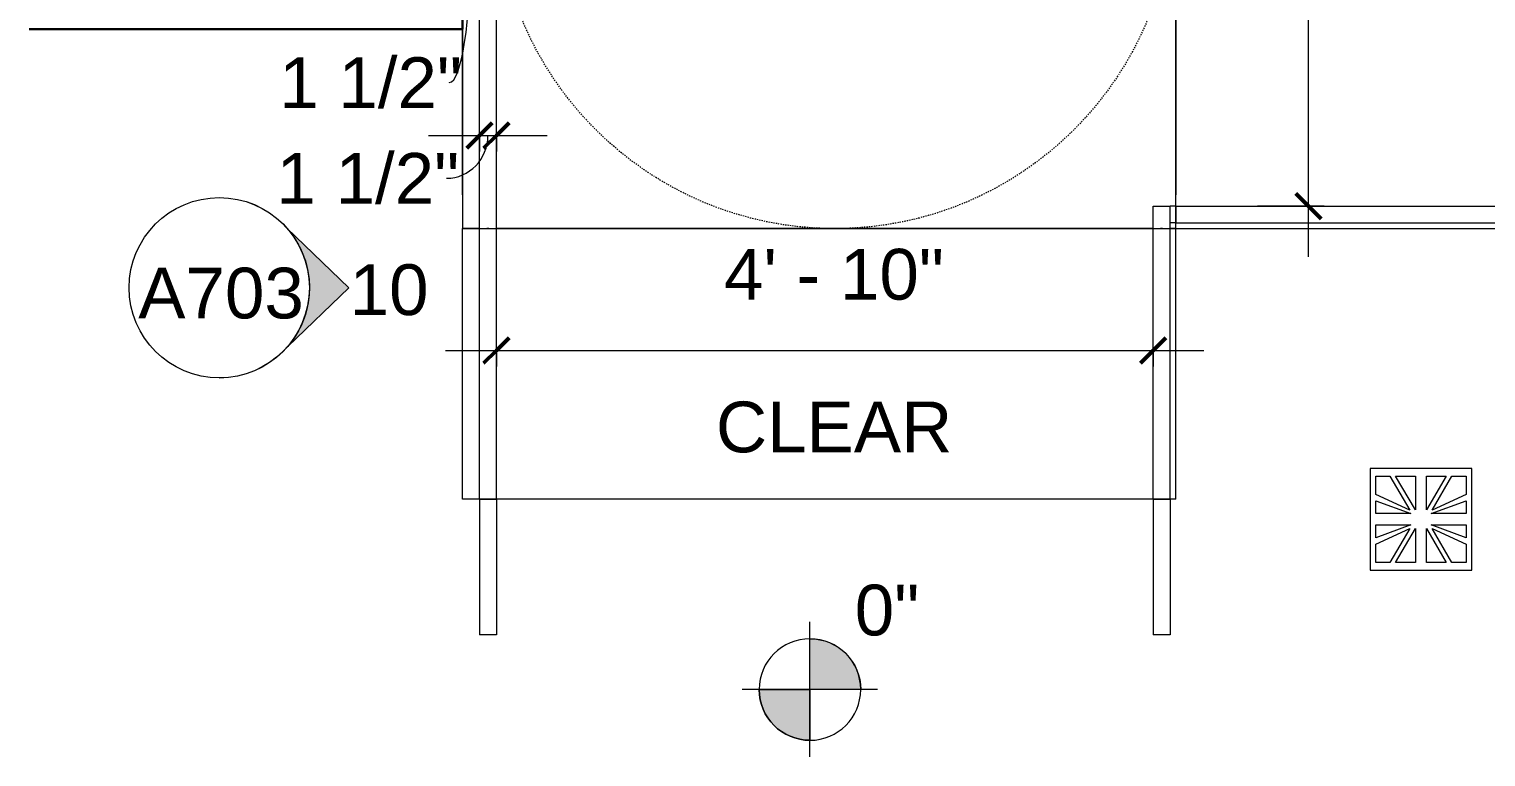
# Model space of a CAD drawing. Header units: inches. Extents: x 828 to 2906, y -227 to 506.
# Drawn here: x 2534.4 to 2663.6, y 360.7 to 425.3 of the extents above; entities that cross this region are included whole.
import ezdxf

# ---------------------------------------------------------------- set-up
doc = ezdxf.new("R2010")
doc.units = ezdxf.units.IN
doc.header["$MEASUREMENT"] = 0
doc.linetypes.add('Center 1_8_', pattern=[0.3125, 0.125, -0.06249999999999999, 0.06249999999999999, -0.06249999999999999])
for name, color, linetype, lineweight in [('A-ANNO-DIMS', 211, 'Continuous', 9), ('A-ANNO-DIMS-48', 211, 'Continuous', 9), ('A-DETL', 90, 'Continuous', 9), ('A-FLOR', 192, 'Continuous', 18), ('A-FLOR-HRAL', 11, 'Continuous', 9), ('A-FLOR-LEVL', 51, 'Continuous', 9), ('A-WALL', 113, 'Continuous', 18), ('G-ANNO-DIMS', 111, 'Continuous', 9), ('G-ANNO-SYMB', 111, 'Continuous', 9), ('P-SANR-FIXT', 6, 'Continuous', 9)]:
    doc.layers.add(name, color=color, linetype=linetype, lineweight=lineweight)
doc.styles.add('Arial', font='arial.ttf', dxfattribs={"height": 4.499999999999996})
doc.styles.add('Swis721 Lt BT', font='swissl.ttf', dxfattribs={"height": 4.499999999999996})
doc.dimstyles.new('OTJ_-_3_32__Linear__1_2__Tolerance', dxfattribs={"dimscale": 12, "dimtxt": 4.748917746264815, "dimasz": 0.1875, "dimexe": 0.375, "dimexo": 0.2500000000000001, "dimgap": 0.25, "dimtad": 1, "dimdec": 1, "dimrnd": 0.5, "dimzin": 1, "dimdsep": 46, "dimlunit": 4, "dimtxsty": 'Swis721 Lt BT', "dimblk1": 'OBLIQUE', "dimblk2": 'OBLIQUE', "dimsah": 1, "dimcen": 0.09, "dimdle": 0.375, "dimazin": 0, "dimtfac": 1, "dimtdec": 4, "dimtix": 1, "dimtmove": 0, "dimatfit": 3, "dimfxl": 1, "dimtvp": 1, "dimfrac": 2, "dimtolj": 1, "dimtzin": 0, "dimarcsym": 2})
doc.dimstyles.new('OTJ_-_3_32__Linear__1_2__Tolerance__inches_', dxfattribs={"dimscale": 12, "dimtxt": 4.748917746264815, "dimasz": 0.1875, "dimexe": 0.375, "dimexo": 0.2500000000000001, "dimgap": 0.25, "dimtad": 1, "dimdec": 1, "dimrnd": 0.5, "dimzin": 0, "dimdsep": 46, "dimlunit": 5, "dimtxsty": 'Swis721 Lt BT', "dimblk1": 'OBLIQUE', "dimblk2": 'OBLIQUE', "dimsah": 1, "dimcen": 0.09, "dimdle": 0.375, "dimazin": 0, "dimtfac": 1, "dimtdec": 4, "dimtix": 1, "dimtmove": 1, "dimatfit": 3, "dimfxl": 1, "dimtvp": 1, "dimfrac": 2, "dimtolj": 1, "dimtzin": 0, "dimarcsym": 2})

# ---------------------------------------------------------------- blocks, each defined once
blk = doc.blocks.new('Floor Drain 9L x 9W - Floor Drain 9L x 9W-V44-FIRST FLOOR CONSTRUCTION - RAMP - MEN_S RESTROOM')
at = {"layer": 'P-SANR-FIXT'}
for p, q in [((4.500000000000982, 4.500000000000004), (-4.499999999999032, 4.500000000000034)), ((-4.499999999999033, 4.500000000000034), (-4.499999999999048, -4.499999999999967)), ((4.500000000000953, -4.499999999999996), (4.500000000000982, 4.500000000000004)), ((-3.999999999999037, 2.210032467788254), (-3.999999999999034, 3.828017835503998)), ((-3.999999999999034, 3.828017835503998), (-2.749999999999035, 3.828017835503997)), ((-2.749999999999035, 3.828017835503997), (-0.9864514106647495, 0.8047916823594728)), ((-0.4953648727094797, 0.828017835503995), (-2.245364872709474, 3.828017835503997)), ((-2.245364872709474, 3.828017835503997), (-0.495364872709475, 3.828017835503994)), ((-0.495364872709475, 3.828017835503994), (-0.4953648727094797, 0.828017835503995)), ((0.4953648727114201, 3.828017835503994), (2.245364872711419, 3.828017835503997)), ((2.245364872711419, 3.828017835503997), (0.4953648727114251, 0.828017835503995)), ((0.4953648727114248, 0.828017835503995), (0.4953648727114201, 3.828017835503994)), ((0.986451410666692, 0.8047916823594695), (2.750000000000981, 3.828017835503997)), ((2.750000000000981, 3.828017835503997), (4.000000000000979, 3.828017835503998)), ((4.000000000000979, 3.828017835503998), (4.000000000000981, 2.210032467788254)), ((-0.9864514106647496, 0.8047916823594722), (-3.999999999999037, 2.210032467788254)), ((-3.999999999999036, 1.629002164958349), (-0.9090879031125879, 0.5040021649583403)), ((-3.999999999999039, 0.5040021649583503), (-3.999999999999036, 1.629002164958349)), ((0.9090879031145337, 0.5040021649583403), (4.000000000000981, 1.62900216495835)), ((4.000000000000981, 2.210032467788254), (0.9864514106666923, 0.8047916823594695)), ((4.000000000000981, 1.62900216495835), (4.000000000000984, 0.5040021649583503)), ((-0.9090879031125879, 0.5040021649583403), (-3.999999999999039, 0.5040021649583503)), ((4.000000000000984, 0.5040021649583503), (0.9090879031145337, 0.5040021649583403)), ((-3.999999999999037, -1.629002164958341), (-3.999999999999039, -0.5040021649583416)), ((-3.999999999999039, -0.5040021649583416), (-0.9090879031125879, -0.5040021649583316)), ((-0.9090879031125879, -0.5040021649583316), (-3.999999999999037, -1.629002164958341)), ((-3.999999999999037, -2.210032467788245), (-0.9864514106647472, -0.8047916823594615)), ((-0.9864514106647472, -0.8047916823594615), (-2.749999999999035, -3.828017835503989)), ((-2.245364872709474, -3.828017835503987), (-0.4953648727094797, -0.8280178355039863)), ((-0.4953648727094797, -0.8280178355039863), (-0.495364872709475, -3.828017835503985)), ((0.4953648727114201, -3.828017835503985), (0.4953648727114248, -0.8280178355039863)), ((0.4953648727114248, -0.8280178355039863), (2.245364872711419, -3.828017835503987)), ((4.000000000000981, -1.629002164958341), (0.9090879031145337, -0.5040021649583316)), ((0.9090879031145337, -0.5040021649583316), (4.000000000000984, -0.5040021649583416)), ((2.750000000000981, -3.828017835503989), (0.986451410666692, -0.8047916823594609)), ((0.986451410666692, -0.8047916823594609), (4.000000000000981, -2.210032467788245)), ((4.000000000000984, -0.5040021649583416), (4.000000000000981, -1.629002164958341)), ((-3.999999999999034, -3.82801783550399), (-3.999999999999037, -2.210032467788245)), ((4.000000000000981, -2.210032467788245), (4.000000000000979, -3.82801783550399)), ((-2.749999999999035, -3.828017835503989), (-3.999999999999034, -3.82801783550399)), ((-0.495364872709475, -3.828017835503985), (-2.245364872709474, -3.828017835503987)), ((2.245364872711419, -3.828017835503987), (0.4953648727114201, -3.828017835503985)), ((4.000000000000979, -3.82801783550399), (2.750000000000981, -3.828017835503989)), ((-4.499999999999048, -4.499999999999967), (4.500000000000954, -4.499999999999996))]:
    blk.add_line(p, q, dxfattribs=at)
blk = doc.blocks.new('Top Rail Type - Top Rail_Internal_-7229028-FIRST FLOOR CONSTRUCTION - RAMP - MEN_S RESTROOM')
at = {"layer": 'A-FLOR-HRAL', "flags": 128}
for points in [[(882.1746380901352, 408.7281626224948), (882.1746380901352, 408.8197874928554), (882.1746380901352, 408.9114123632161)], [(944.1746380901353, 408.9114123632162), (944.1746380901353, 408.8197874928555), (944.1746380901353, 408.7281626224948)]]:
    blk.add_lwpolyline(points, dxfattribs=at)
blk = doc.blocks.new('Top Rail Type - Top Rail_Internal_-V48-FIRST FLOOR CONSTRUCTION - RAMP - MEN_S RESTROOM')
at = {"layer": 'A-FLOR-HRAL'}
for p, q in [((882.1746380901352, 409.5697874928554), (882.1746380901352, 408.0697874928554)), ((882.1746380901352, 409.5697874928554), (944.1746380901353, 409.5697874928555)), ((944.1746380901353, 409.5697874928555), (944.1746380901353, 408.0697874928555)), ((882.1746380901352, 408.0697874928554), (944.1746380901353, 408.0697874928555))]:
    blk.add_line(p, q, dxfattribs=at)
blk = doc.blocks.new('Top Rail Type - Top Rail_Internal_-7229142-FIRST FLOOR CONSTRUCTION - RAMP - MEN_S RESTROOM')
at = {"layer": 'A-FLOR-HRAL', "flags": 128}
for points in [[(880.8330332974806, 407.5699510747226), (880.9246380901352, 407.5699510747226), (881.0162428827898, 407.5699510747226)], [(881.0162428827899, 383.5699510747227), (880.9246380901353, 383.5699510747227), (880.8330332974807, 383.5699510747227)]]:
    blk.add_lwpolyline(points, dxfattribs=at)
blk = doc.blocks.new('Top Rail Type - Top Rail_Internal_-V51-FIRST FLOOR CONSTRUCTION - RAMP - MEN_S RESTROOM')
at = {"layer": 'A-FLOR-HRAL'}
for p, q in [((880.1746380901352, 407.5699510747226), (881.6746380901352, 407.5699510747226)), ((880.1746380901353, 383.5699510747227), (880.1746380901352, 407.5699510747226)), ((881.6746380901353, 383.5699510747227), (881.6746380901352, 407.5699510747226)), ((880.1746380901353, 383.5699510747227), (881.6746380901353, 383.5699510747227))]:
    blk.add_line(p, q, dxfattribs=at)
blk = doc.blocks.new('Top Rail Type - Top Rail_Internal_-7229178-FIRST FLOOR CONSTRUCTION - RAMP - MEN_S RESTROOM')
at = {"layer": 'A-FLOR-HRAL'}
for p, q in [((882.1746380901351, 468.4206552239047), (882.1746380901351, 468.3290026019566)), ((882.1746380901351, 468.3286886233853), (882.1746380901351, 468.2367220228659)), ((821.287393180921, 407.5699510747226), (821.103459979882, 407.5699510747226))]:
    blk.add_line(p, q, dxfattribs=at)
blk.add_open_spline([(821.2873931806594, 468.2367700702425), (821.2731312057923, 468.2511208404113), (821.2425219190626, 468.281898134721), (821.195426580404, 468.328688624647), (821.1483312417319, 468.3754791073099), (821.1177219550268, 468.4062564146852), (821.1034599801498, 468.4206071794706)], degree=3, knots=[0.4608696796393321, 0.4608696796393321, 0.4608696796393321, 0.4608696796393321, 0.4791666666666667, 0.5, 0.5208333333333334, 0.5391303203606141, 0.5391303203606141, 0.5391303203606141, 0.5391303203606141], dxfattribs=at)
blk = doc.blocks.new('Top Rail Type - Top Rail_Internal_-V52-FIRST FLOOR CONSTRUCTION - RAMP - MEN_S RESTROOM')
at = {"layer": 'A-FLOR-HRAL'}
for p, q in [((820.4454265804017, 469.0786886233854), (882.1746380901351, 469.0786886233852)), ((820.4454265804014, 407.5699510747226), (820.4454265804017, 469.0786886233854)), ((882.1746380901351, 469.0786886233852), (882.1746380901351, 468.3289990276114)), ((821.9454265804017, 467.5786886233854), (882.1746380901351, 467.5786886233852)), ((821.9454265804014, 407.5699510747226), (821.9454265804017, 467.5786886233854)), ((882.1746380901351, 468.3286886233853), (882.1746380901351, 467.5786886233852)), ((820.4454265804014, 407.5699510747226), (821.9454265804014, 407.5699510747226))]:
    blk.add_line(p, q, dxfattribs=at)
blk = doc.blocks.new('Top Rail Type - Top Rail_Internal_-7229266-FIRST FLOOR CONSTRUCTION - RAMP - MEN_S RESTROOM')
at = {"layer": 'A-FLOR-HRAL', "flags": 128}
for points in [[(821.103821787747, 407.5699510747226), (821.1954265804017, 407.5699510747226), (821.2870313730563, 407.5699510747226)], [(821.2870313730564, 383.5699510747226), (821.1954265804017, 383.5699510747226), (821.1038217877468, 383.5699510747226)]]:
    blk.add_lwpolyline(points, dxfattribs=at)
blk = doc.blocks.new('Top Rail Type - Top Rail_Internal_-V53-FIRST FLOOR CONSTRUCTION - RAMP - MEN_S RESTROOM')
at = {"layer": 'A-FLOR-HRAL'}
for p, q in [((820.4454265804017, 407.5699510747226), (821.9454265804017, 407.5699510747226)), ((820.4454265804017, 383.5699510747226), (820.4454265804017, 407.5699510747226)), ((821.9454265804017, 383.5699510747226), (821.9454265804017, 407.5699510747226)), ((820.4454265804017, 383.5699510747226), (821.9454265804017, 383.5699510747226))]:
    blk.add_line(p, q, dxfattribs=at)
blk = doc.blocks.new('Top Rail Type - Top Rail_Internal_-7261297-FIRST FLOOR CONSTRUCTION - RAMP - MEN_S RESTROOM')
at = {"layer": 'A-FLOR-HRAL'}
for p, q in [((880.8326714896159, 409.5699510747226), (881.0166046906548, 409.5699510747226)), ((881.0166046906546, 407.5699510747226), (880.832671489616, 407.5699510747226))]:
    blk.add_line(p, q, dxfattribs=at)
blk = doc.blocks.new('Top Rail Type - Top Rail_Internal_-V54-FIRST FLOOR CONSTRUCTION - RAMP - MEN_S RESTROOM')
at = {"layer": 'A-FLOR-HRAL'}
for p, q in [((880.1746380901353, 409.5699510747226), (881.6746380901353, 409.5699510747226)), ((880.1746380901353, 407.5699510747226), (880.1746380901353, 409.5699510747226)), ((881.6746380901353, 407.5699510747226), (881.6746380901353, 409.5699510747226)), ((880.1746380901353, 407.5699510747226), (881.6746380901353, 407.5699510747226))]:
    blk.add_line(p, q, dxfattribs=at)
blk = doc.blocks.new('Top Rail Type - Top Rail_Internal_-7261452-FIRST FLOOR CONSTRUCTION - RAMP - MEN_S RESTROOM')
at = {"layer": 'A-FLOR-HRAL'}
for p, q in [((881.6746380901353, 408.7278208923363), (881.6746380901353, 408.9117540933751)), ((882.1746380901352, 408.911754093375), (882.1746380901352, 408.7278208923364))]:
    blk.add_line(p, q, dxfattribs=at)
blk = doc.blocks.new('Top Rail Type - Top Rail_Internal_-V56-FIRST FLOOR CONSTRUCTION - RAMP - MEN_S RESTROOM')
at = {"layer": 'A-FLOR-HRAL'}
for p, q in [((881.6746380901353, 408.0697874928557), (881.6746380901353, 409.5697874928557)), ((882.1746380901352, 409.5697874928557), (881.6746380901353, 409.5697874928557)), ((882.1746380901352, 408.0697874928557), (882.1746380901352, 409.5697874928557)), ((882.1746380901352, 408.0697874928557), (881.6746380901353, 408.0697874928557))]:
    blk.add_line(p, q, dxfattribs=at)
blk = doc.blocks.new('Top Rail Type - Top Rail_Internal_-7261598-FIRST FLOOR CONSTRUCTION - RAMP - MEN_S RESTROOM')
at = {"layer": 'A-FLOR-HRAL'}
for p, q in [((821.1034599798821, 383.5699510747226), (821.2873931809211, 383.5699510747226)), ((821.2873931809211, 371.5699510747226), (821.1034599798821, 371.5699510747226))]:
    blk.add_line(p, q, dxfattribs=at)
blk = doc.blocks.new('Top Rail Type - Top Rail_Internal_-V57-FIRST FLOOR CONSTRUCTION - RAMP - MEN_S RESTROOM')
at = {"layer": 'A-FLOR-HRAL'}
for p, q in [((821.9454265804017, 383.5699510747226), (820.4454265804017, 383.5699510747226)), ((820.4454265804017, 383.5699510747226), (820.4454265804017, 371.5699510747226)), ((821.9454265804017, 383.5699510747226), (821.9454265804017, 371.5699510747226)), ((821.9454265804017, 371.5699510747226), (820.4454265804017, 371.5699510747226))]:
    blk.add_line(p, q, dxfattribs=at)
blk = doc.blocks.new('Top Rail Type - Top Rail_Internal_-7261631-FIRST FLOOR CONSTRUCTION - RAMP - MEN_S RESTROOM')
at = {"layer": 'A-FLOR-HRAL'}
for p, q in [((880.832671489616, 383.5699510747223), (881.016604690655, 383.5699510747223)), ((881.016604690655, 371.5699510747223), (880.832671489616, 371.5699510747223))]:
    blk.add_line(p, q, dxfattribs=at)
blk = doc.blocks.new('Top Rail Type - Top Rail_Internal_-V58-FIRST FLOOR CONSTRUCTION - RAMP - MEN_S RESTROOM')
at = {"layer": 'A-FLOR-HRAL'}
for p, q in [((881.6746380901355, 383.5699510747223), (880.1746380901355, 383.5699510747223)), ((880.1746380901355, 383.5699510747223), (880.1746380901355, 371.5699510747223)), ((881.6746380901355, 383.5699510747223), (881.6746380901355, 371.5699510747223)), ((881.6746380901355, 371.5699510747223), (880.1746380901355, 371.5699510747223))]:
    blk.add_line(p, q, dxfattribs=at)
blk = doc.blocks.new('Elevation - Filled Arrow 2-347888-FIRST FLOOR CONSTRUCTION - RAMP - MEN_S RESTROOM')
at = {"layer": 'G-ANNO-SYMB'}
blk.add_circle((0, 0), 0.1664420491053741, dxfattribs=at)
blk = doc.blocks.new('Elevation - Filled Arrow-151867-FIRST FLOOR CONSTRUCTION - RAMP - MEN_S RESTROOM')
at = {"layer": 'G-ANNO-SYMB'}
h = blk.add_hatch(color=256, dxfattribs=at)
edge = h.paths.add_edge_path(flags=0)
edge.add_line((0, 0.2392894682023479), (0.1102721419860375, 0.1246530409408643))
edge.add_arc((-0.0001689222531417317, -0.0001691701902438724), 0.1666667731710278, 48.49801734479584, 130.5570712072479)
edge.add_line((-0.1085365164546357, 0.1264573580276667), (0, 0.2392894682023479))
for p, q in [((0, 0.2392894682023479), (-0.1085365164546357, 0.1264573580276667)), ((-0.1084017714536924, 0.1265974358861475), (-4.311734375476993e-06, 0.2392849858207128)), ((-4.311734374581876e-06, 0.2392849858207118), (-0.1084017714536815, 0.126597435886157)), ((-4.311734374592285e-06, 0.2392849858207118), (0.1100487126087596, 0.1248763483099293)), ((0.1102721419860375, 0.1246530409408643), (0, 0.2392894682023479))]:
    blk.add_line(p, q, dxfattribs=at)
blk.add_arc((-0.0001689222531417317, -0.0001691701902438724), 0.1666667731710278, 48.49801734479584, 130.5570712072479, dxfattribs=at)
blk.add_ellipse((-0.0001689126895137588, -6.499952822607499e-05), major_axis=(-0.1666666436960642, 2.161705984910934e-13), ratio=0.9993758452637328, start_param=3.141592653661796, end_param=6.283185307180883, dxfattribs=at)
blk = doc.blocks.new('DIMBLOCK29-FIRST FLOOR CONSTRUCTION - RAMP - MEN_S RESTROOM')
at = {"layer": 'A-ANNO-DIMS-48'}
for p, q in [((2647.851562382104, 405.0697874928554), (2647.851562382104, 472.0789990276114)), ((2649.260572124435, 467.5789990276114), (2643.351562382104, 467.5789990276114)), ((2647.851562382104, 467.5789990276114), (2649.260572124435, 467.5789990276114)), ((2649.260572124435, 409.5697874928554), (2643.351562382104, 409.5697874928554)), ((2647.851562382104, 409.5697874928554), (2649.260572124435, 409.5697874928554))]:
    blk.add_line(p, q, dxfattribs=at)
at = {"layer": 'A-ANNO-DIMS-48', "lineweight": 50}
for p, q in [((2647.851562382104, 467.5789990276114), (2646.726562382104, 468.7039990276114)), ((2647.851562382104, 467.5789990276114), (2648.976562382104, 466.4539990276114)), ((2647.851562382104, 409.5697874928554), (2646.726562382104, 410.6947874928554)), ((2647.851562382104, 409.5697874928554), (2648.976562382104, 408.4447874928554))]:
    blk.add_line(p, q, dxfattribs=at)
at = {"layer": 'A-ANNO-DIMS-48', "color": 0, "char_height": 4.499999999999999, "attachment_point": 1, "line_spacing_factor": 1.005061956881442, "style": 'Swis721 Lt BT'}
for s, insert, width, rotation in [('CLEAR', (2652.381934123393, 428.9257984741716), 23.15662748654843, 90.00000000000007), ('4\' - 10"', (2638.843969446782, 429.6419051184496), 21.43797154028116, 90)]:
    blk.add_mtext(s, dxfattribs=dict(at, insert=insert, width=width, rotation=rotation))
blk = doc.blocks.new('_Oblique')
at = {"color": 0, "linetype": 'ByBlock', "lineweight": -2}
blk.add_line((-0.5, -0.5), (0.5, 0.5), dxfattribs=at)
blk = doc.blocks.new('DIMBLOCK30-FIRST FLOOR CONSTRUCTION - RAMP - MEN_S RESTROOM')
at = {"layer": 'A-ANNO-DIMS-48'}
for p, q in [((2575.86037847061, 395.3567619499341), (2575.86037847061, 401.2657716922644)), ((2634.089589980344, 395.3567619499344), (2634.089589980344, 401.2657716922644)), ((2571.36037847061, 396.7657716922644), (2638.589589980344, 396.7657716922644)), ((2575.86037847061, 396.7657716922644), (2575.86037847061, 395.3567619499342)), ((2634.089589980344, 396.7657716922644), (2634.089589980344, 395.3567619499344))]:
    blk.add_line(p, q, dxfattribs=at)
at = {"layer": 'A-ANNO-DIMS-48', "lineweight": 50}
for p, q in [((2575.86037847061, 396.7657716922644), (2576.98537847061, 397.8907716922644)), ((2634.089589980344, 396.7657716922644), (2635.214589980344, 397.8907716922644)), ((2575.86037847061, 396.7657716922644), (2574.73537847061, 395.6407716922644)), ((2634.089589980344, 396.7657716922644), (2632.964589980344, 395.6407716922644))]:
    blk.add_line(p, q, dxfattribs=at)
at = {"layer": 'A-ANNO-DIMS-48', "color": 0, "char_height": 4.499999999999999, "attachment_point": 1, "line_spacing_factor": 1.005061956881442, "style": 'Swis721 Lt BT'}
for s, insert, width in [('4\' - 10"', (2596.042496083693, 405.7733646275866), 21.43797154028116), ('CLEAR', (2595.326389439415, 392.2353999509758), 23.15662748654843)]:
    blk.add_mtext(s, dxfattribs=dict(at, insert=insert, width=width))
blk = doc.blocks.new('Spot Elevations - Spot Elevation - Target Filled-49714-FIRST FLOOR CONSTRUCTION - RAMP - MEN_S RESTROOM')
at = {"layer": 'G-ANNO-DIMS'}
h = blk.add_hatch(color=256, dxfattribs=at)
edge = h.paths.add_edge_path(flags=0)
edge.add_line((1.249000902703301e-16, 0), (-0.09374999999999985, 0))
edge.add_arc((4.891920202254595e-16, -2.60208521396521e-16), 0.09375000000000024, 90.00000000000063, 180.0000000000003, ccw=False)
edge.add_line((1.249000902703301e-16, 0.09375000000000007), (1.249000902703301e-16, 0))
h = blk.add_hatch(color=256, dxfattribs=at)
edge = h.paths.add_edge_path(flags=0)
edge.add_line((1.249000902703301e-16, 0), (0.09375000000000029, 0))
edge.add_arc((2.289834988289385e-16, 6.245004513516504e-17), 0.09374999999999996, 269.99999999999955, 359.99999999999966, ccw=False)
edge.add_line((1.249000902703301e-16, -0.09375), (1.249000902703301e-16, 0))
for p, q in [((-2.706168622523819e-16, 0.1243846875261664), (-2.706168622523819e-16, -0.125)), ((1.249000902703301e-16, 0), (1.249000902703301e-16, 0.09375000000000007)), ((0.1250000000000001, 7.067913962433002e-16), (-0.1249999999999998, 7.067913962433002e-16)), ((-0.09374999999999985, 0), (1.249000902703301e-16, 0)), ((1.249000902703301e-16, 0), (1.249000902703301e-16, -0.09375)), ((0.09375000000000029, 0), (1.249000902703301e-16, 0))]:
    blk.add_line(p, q, dxfattribs=at)
blk.add_circle((1.249000902703301e-16, 0), 0.09375000000000007, dxfattribs=at)
for centre, radius, start, end in [((4.891920202254595e-16, -2.60208521396521e-16), 0.09375000000000024, 90.0000000000002, 179.9999999999999), ((2.289834988289385e-16, 6.245004513516504e-17), 0.09374999999999996, 269.9999999999992, 359.9999999999993)]:
    blk.add_arc(centre, radius, start, end, dxfattribs=at)
blk = doc.blocks.new('DIMBLOCK32-FIRST FLOOR CONSTRUCTION - RAMP - MEN_S RESTROOM')
at = {"layer": 'A-ANNO-DIMS-48'}
for p, q in [((2572.860723189597, 431.3282195864418), (2572.860723189597, 437.2372293287721)), ((2574.36037847061, 431.3282195864418), (2574.36037847061, 437.2372293287721)), ((2568.360723189597, 432.7372293287721), (2578.86037847061, 432.7372293287721)), ((2572.860723189597, 432.7372293287721), (2572.860723189597, 431.3282195864418)), ((2574.36037847061, 432.7372293287721), (2574.36037847061, 431.3282195864418))]:
    blk.add_line(p, q, dxfattribs=at)
at = {"layer": 'A-ANNO-DIMS-48', "lineweight": 50}
for p, q in [((2572.860723189597, 432.7372293287721), (2571.735723189597, 431.6122293287721)), ((2572.860723189597, 432.7372293287721), (2573.985723189597, 433.8622293287721)), ((2574.36037847061, 432.7372293287721), (2573.23537847061, 431.6122293287721)), ((2574.36037847061, 432.7372293287721), (2575.48537847061, 433.8622293287721))]:
    blk.add_line(p, q, dxfattribs=at)
at = {"layer": 'A-ANNO-DIMS-48'}
blk.add_ellipse((2571.690335685686, 432.7372293287721), major_axis=(0, 12.21684280901985), ratio=0.1571776910315342, start_param=3.141592653589789, end_param=4.712388980384685, dxfattribs=at)
at = {"layer": 'A-ANNO-DIMS-48', "color": 0, "insert": (2556.614406332465, 422.7589971167689), "char_height": 4.499999999999999, "width": 18.09111522386596, "attachment_point": 1, "line_spacing_factor": 1.005061956881442, "style": 'Swis721 Lt BT'}
blk.add_mtext('1 1/2"', dxfattribs=at)
blk = doc.blocks.new('DIMBLOCK33-FIRST FLOOR CONSTRUCTION - RAMP - MEN_S RESTROOM')
at = {"layer": 'A-ANNO-DIMS-48'}
for p, q in [((2574.36037847061, 414.4152500080331), (2574.36037847061, 420.3242597503633)), ((2575.86037847061, 414.4152500080331), (2575.86037847061, 420.3242597503633)), ((2569.86037847061, 415.8242597503633), (2580.36037847061, 415.8242597503633)), ((2574.36037847061, 415.8242597503633), (2574.36037847061, 414.4152500080331)), ((2575.86037847061, 415.8242597503633), (2575.86037847061, 414.4152500080331))]:
    blk.add_line(p, q, dxfattribs=at)
at = {"layer": 'A-ANNO-DIMS-48', "lineweight": 50}
for p, q in [((2574.36037847061, 415.8242597503633), (2575.48537847061, 416.9492597503633)), ((2575.86037847061, 415.8242597503633), (2576.98537847061, 416.9492597503633)), ((2574.36037847061, 415.8242597503633), (2573.23537847061, 414.6992597503633)), ((2575.86037847061, 415.8242597503633), (2574.73537847061, 414.6992597503633))]:
    blk.add_line(p, q, dxfattribs=at)
at = {"layer": 'A-ANNO-DIMS-48'}
blk.add_ellipse((2571.437757716177, 415.8242597503633), major_axis=(0, 3.792065606165692), ratio=0.9685013752033914, start_param=3.141592653589789, end_param=4.712388980384685, dxfattribs=at)
at = {"layer": 'A-ANNO-DIMS-48', "color": 0, "insert": (2556.361828362956, 414.2708047412143), "char_height": 4.499999999999999, "width": 18.09111522386596, "attachment_point": 1, "line_spacing_factor": 1.005061956881442, "style": 'Swis721 Lt BT'}
blk.add_mtext('1 1/2"', dxfattribs=at)
blk = doc.blocks.new('DIMBLOCK35-FIRST FLOOR CONSTRUCTION - RAMP - MEN_S RESTROOM')
at = {"layer": 'A-ANNO-DIMS-48'}
for p, q in [((2572.860723189597, 410.5699510747223), (2572.860723189597, 497.1317045589363)), ((2636.089589980344, 410.5699510747226), (2636.089589980344, 497.1317045589363)), ((2568.360723189597, 492.6317045589363), (2640.589589980344, 492.6317045589363)), ((2572.860723189597, 492.6317045589363), (2572.860723189597, 410.5699510747223)), ((2636.089589980344, 492.6317045589363), (2636.089589980344, 410.5699510747226))]:
    blk.add_line(p, q, dxfattribs=at)
at = {"layer": 'A-ANNO-DIMS-48', "lineweight": 50}
for p, q in [((2572.860723189597, 492.6317045589363), (2573.985723189597, 493.7567045589363)), ((2636.089589980344, 492.6317045589363), (2637.214589980344, 493.7567045589363)), ((2572.860723189597, 492.6317045589363), (2571.735723189597, 491.5067045589363)), ((2636.089589980344, 492.6317045589363), (2634.964589980344, 491.5067045589363))]:
    blk.add_line(p, q, dxfattribs=at)
at = {"layer": 'A-ANNO-DIMS-48', "color": 0, "insert": (2597.201020672041, 501.6392974942584), "char_height": 4.499999999999999, "width": 17.45792619103065, "attachment_point": 1, "line_spacing_factor": 1.005061956881442, "style": 'Swis721 Lt BT'}
blk.add_mtext('5\' - 3"', dxfattribs=at)

msp = doc.modelspace()

# ---------------------------------------------------------------- linework, layer by layer
at = {"layer": 'A-DETL'}
msp.add_line((2636.089589980344, 407.5699510747226), (2636.089589980344, 470.5789990276117), dxfattribs=at)
at = {"layer": 'A-DETL', "linetype": 'Center 1_8_', "lineweight": 18}
msp.add_circle((2605.869778025357, 437.5630696814039), 30, dxfattribs=at)
at = {"layer": 'A-FLOR'}
for p, q in [((2572.860723189597, 425.2514281178558), (2572.860723189597, 407.5699510747226)), ((2572.860723189597, 407.5699510747226), (2574.36037847061, 407.5699510747226)), ((2575.86037847061, 407.5699510747226), (2634.089589980344, 407.5699510747226)), ((2635.589589980344, 407.5699510747226), (2636.089589980344, 407.5699510747226))]:
    msp.add_line(p, q, dxfattribs=at)
at = {"layer": 'A-FLOR-LEVL'}
for p, q in [((2636.089589980344, 409.5697874928557), (2636.089589980344, 467.5786886233852)), ((2574.36037847061, 407.5699510747223), (2572.860723189597, 407.5699510747223)), ((2572.860723189597, 383.5699510747223), (2572.860723189597, 407.5699510747223)), ((2634.089589980344, 407.5699510747226), (2575.86037847061, 407.5699510747223)), ((2636.089589980344, 407.5699510747226), (2635.589589980344, 407.5699510747226)), ((2636.089589980344, 407.5699510747226), (2636.089589980344, 408.0697874928554)), ((2636.089589980344, 407.5699510747226), (2696.464616124576, 407.5699510747226)), ((2636.089589980344, 383.5699510747227), (2636.089589980344, 407.5699510747226)), ((2574.36037847061, 383.5699510747223), (2572.860723189597, 383.5699510747223)), ((2634.089589980344, 383.5699510747227), (2575.86037847061, 383.5699510747223)), ((2636.089589980344, 383.5699510747227), (2635.589589980344, 383.5699510747227))]:
    msp.add_line(p, q, dxfattribs=at)
at = {"layer": 'A-WALL', "color": 8, "lineweight": 30}
for p, q in [((2572.860723189597, 425.2514281178558), (2572.860723189597, 470.5789990276116)), ((2534.44063437943, 425.251428117856), (2572.860723189597, 425.2514281178558))]:
    msp.add_line(p, q, dxfattribs=at)

# ---------------------------------------------------------------- block references
at = {"layer": 'A-FLOR-HRAL'}
for name in ['Top Rail Type - Top Rail_Internal_-V52-FIRST FLOOR CONSTRUCTION - RAMP - MEN_S RESTROOM', 'Top Rail Type - Top Rail_Internal_-7229178-FIRST FLOOR CONSTRUCTION - RAMP - MEN_S RESTROOM', 'Top Rail Type - Top Rail_Internal_-V54-FIRST FLOOR CONSTRUCTION - RAMP - MEN_S RESTROOM', 'Top Rail Type - Top Rail_Internal_-7261297-FIRST FLOOR CONSTRUCTION - RAMP - MEN_S RESTROOM', 'Top Rail Type - Top Rail_Internal_-V56-FIRST FLOOR CONSTRUCTION - RAMP - MEN_S RESTROOM', 'Top Rail Type - Top Rail_Internal_-V48-FIRST FLOOR CONSTRUCTION - RAMP - MEN_S RESTROOM', 'Top Rail Type - Top Rail_Internal_-7261452-FIRST FLOOR CONSTRUCTION - RAMP - MEN_S RESTROOM', 'Top Rail Type - Top Rail_Internal_-7229028-FIRST FLOOR CONSTRUCTION - RAMP - MEN_S RESTROOM', 'Top Rail Type - Top Rail_Internal_-V53-FIRST FLOOR CONSTRUCTION - RAMP - MEN_S RESTROOM', 'Top Rail Type - Top Rail_Internal_-7229266-FIRST FLOOR CONSTRUCTION - RAMP - MEN_S RESTROOM', 'Top Rail Type - Top Rail_Internal_-V51-FIRST FLOOR CONSTRUCTION - RAMP - MEN_S RESTROOM', 'Top Rail Type - Top Rail_Internal_-7229142-FIRST FLOOR CONSTRUCTION - RAMP - MEN_S RESTROOM', 'Top Rail Type - Top Rail_Internal_-V57-FIRST FLOOR CONSTRUCTION - RAMP - MEN_S RESTROOM', 'Top Rail Type - Top Rail_Internal_-7261598-FIRST FLOOR CONSTRUCTION - RAMP - MEN_S RESTROOM', 'Top Rail Type - Top Rail_Internal_-V58-FIRST FLOOR CONSTRUCTION - RAMP - MEN_S RESTROOM', 'Top Rail Type - Top Rail_Internal_-7261631-FIRST FLOOR CONSTRUCTION - RAMP - MEN_S RESTROOM']:
    msp.add_blockref(name, (1753.914951890209, 0), dxfattribs=at)
at = {"layer": 'G-ANNO-DIMS', "extrusion": (0, 0, -1), "xscale": 47.99999999999997, "yscale": 47.99999999999997, "zscale": 47.99999999999997, "rotation": 180}
msp.add_blockref('Spot Elevations - Spot Elevation - Target Filled-49714-FIRST FLOOR CONSTRUCTION - RAMP - MEN_S RESTROOM', (-2603.65915096754, 366.7111615897842), dxfattribs=at)
at = {"layer": 'G-ANNO-SYMB', "xscale": 47.99999999999997, "yscale": 47.99999999999997, "zscale": 47.99999999999997}
msp.add_blockref('Elevation - Filled Arrow 2-347888-FIRST FLOOR CONSTRUCTION - RAMP - MEN_S RESTROOM', (2551.2965083085, 402.3288041680069), dxfattribs=at)
at = {"layer": 'G-ANNO-SYMB', "extrusion": (0, 0, -1), "xscale": 47.99999999999997, "yscale": 47.99999999999997, "zscale": 47.99999999999997, "rotation": 90.00000000000038}
msp.add_blockref('Elevation - Filled Arrow-151867-FIRST FLOOR CONSTRUCTION - RAMP - MEN_S RESTROOM', (-2551.2965083085, 402.3288041680069), dxfattribs=at)
at = {"layer": 'P-SANR-FIXT'}
msp.add_blockref('Floor Drain 9L x 9W - Floor Drain 9L x 9W-V44-FIRST FLOOR CONSTRUCTION - RAMP - MEN_S RESTROOM', (2657.832214108264, 381.7996062158717), dxfattribs=at)

# ---------------------------------------------------------------- texts
at = {"layer": 'G-ANNO-SYMB', "char_height": 4.499999999999996, "attachment_point": 1}
for s, insert, width, style in [('10', (2562.857766139112, 404.4051211809922), 8.180999999999992, 'Swis721 Lt BT'), ('A703', (2544.112693177319, 404.1052767163576), 17.87699999999998, 'Arial')]:
    msp.add_mtext(s, dxfattribs=dict(at, insert=insert, width=width, style=style))

# ---------------------------------------------------------------- dimensions: what is measured, and where the dimension line sits
at = {"layer": 'A-ANNO-DIMS'}
dim = msp.add_linear_dim(base=(2636.089589980344, 492.6317045589363), p1=(2572.860723189597, 407.5699510747223), p2=(2636.089589980344, 407.5699510747226), dimstyle='OTJ_-_3_32__Linear__1_2__Tolerance', override={"dimpost": '<>', "dimfxl": 63.22886679074691}, dxfattribs=at)
dim.commit()
dim.dimension.update_dxf_attribs({"geometry": 'DIMBLOCK35-FIRST FLOOR CONSTRUCTION - RAMP - MEN_S RESTROOM', "text_midpoint": (2604.47515658497, 497.9443318479003)})
dim = msp.add_linear_dim(base=(2647.851562382105, 467.5789990276116), p1=(2646.260572124435, 409.5697874928554), p2=(2646.260572124435, 467.5789990276114), angle=89.99999999999991, text='<>\\XCLEAR', dimstyle='OTJ_-_3_32__Linear__1_2__Tolerance', override={"dimpost": '<>', "dimfxl": 58.00921153475599}, dxfattribs=at)
dim.commit()
dim.dimension.update_dxf_attribs({"geometry": 'DIMBLOCK29-FIRST FLOOR CONSTRUCTION - RAMP - MEN_S RESTROOM', "text_midpoint": (2647.851562382105, 438.5743932602328)})
for base, p1, p2, override, picture, middle in [((2574.36037847061, 432.7372293287721), (2572.860723189597, 434.3282195864418), (2574.36037847061, 434.3282195864418), {"dimpost": '<>', "dimfxl": 1.499655281013474}, 'DIMBLOCK32-FIRST FLOOR CONSTRUCTION - RAMP - MEN_S RESTROOM', (2565.659963944398, 419.7589971167689)), ((2575.86037847061, 415.8242597503633), (2574.36037847061, 417.4152500080331), (2575.86037847061, 417.4152500080331), {"dimpost": '<>', "dimfxl": 1.5}, 'DIMBLOCK33-FIRST FLOOR CONSTRUCTION - RAMP - MEN_S RESTROOM', (2565.407385974889, 411.2708047412143))]:
    dim = msp.add_linear_dim(base=base, p1=p1, p2=p2, dimstyle='OTJ_-_3_32__Linear__1_2__Tolerance__inches_', override=override, dxfattribs=at)
    dim.commit()
    dim.dimension.update_dxf_attribs({"geometry": picture, "text_midpoint": middle, "dimtype": 160})
dim = msp.add_linear_dim(base=(2634.089589980344, 396.7657716922644), p1=(2575.86037847061, 398.3567619499342), p2=(2634.089589980344, 398.3567619499344), text='<>\\XCLEAR', dimstyle='OTJ_-_3_32__Linear__1_2__Tolerance', override={"dimpost": '<>', "dimfxl": 58.22921150973343}, dxfattribs=at)
dim.commit()
dim.dimension.update_dxf_attribs({"geometry": 'DIMBLOCK30-FIRST FLOOR CONSTRUCTION - RAMP - MEN_S RESTROOM', "text_midpoint": (2604.974984225477, 396.7657716922644)})

# ---------------------------------------------------------------- next in the draw order: texts
at = {"layer": 'G-ANNO-DIMS', "insert": (2607.634148839739, 376.0059425504969), "char_height": 4.5, "width": 6.831563845050215, "attachment_point": 1, "line_spacing_factor": 0.9417779076525876, "style": 'Arial', "bg_fill": 3, "box_fill_scale": 1.25, "bg_fill_color": 256, "bg_fill_true_color": 13158600, "bg_fill_transparency": 0}
msp.add_mtext('0"', dxfattribs=at)

doc.saveas('drawing.dxf')
